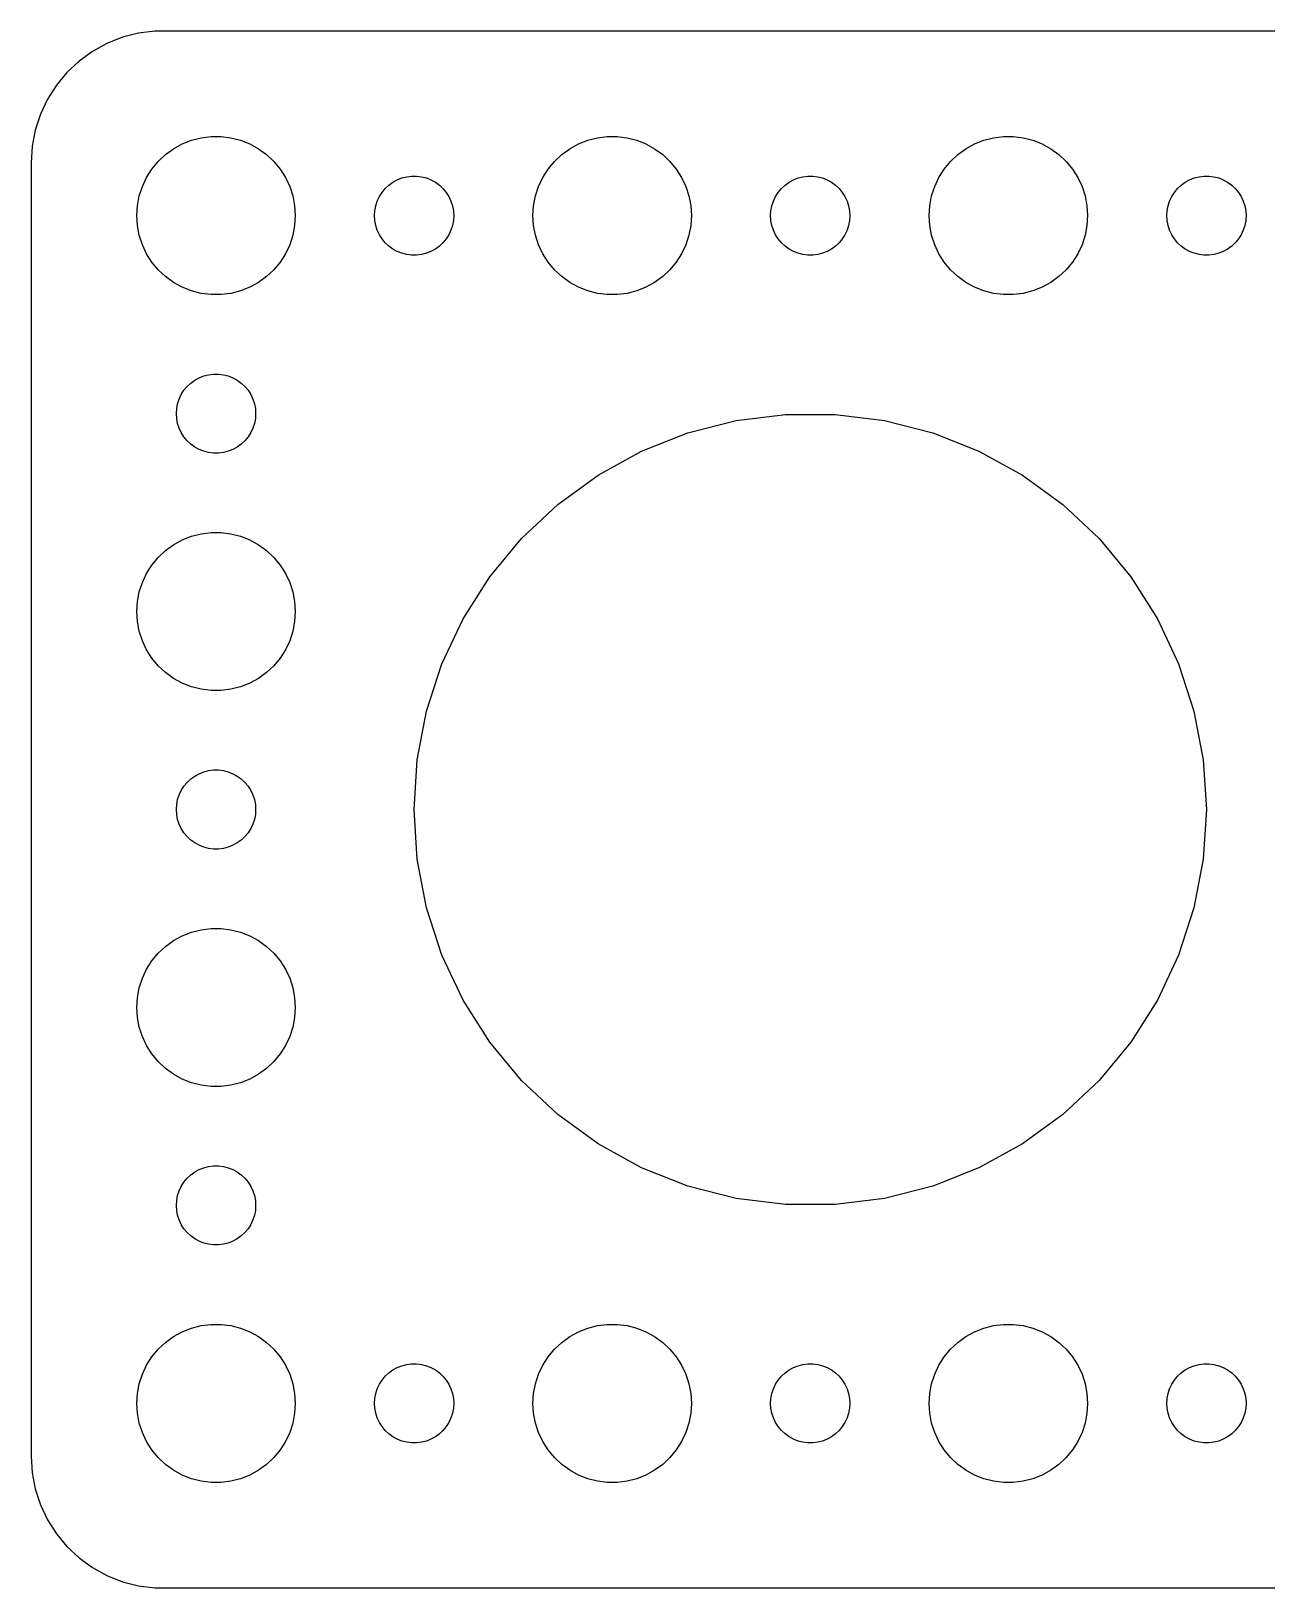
# Model space of a CAD drawing. Header units: metres. Extents: x -82 to 82, y -29 to 29.
# Drawn here: x -82 to -35.2, y -29.5 to 29.5 of the extents above; entities that cross this region are included whole.
import ezdxf

# ---------------------------------------------------------------- set-up
doc = ezdxf.new("R2010")
doc.units = ezdxf.units.M

msp = doc.modelspace()

# ---------------------------------------------------------------- linework, layer by layer
for p, q in [((-77.3139, 29.4901), (-77.9369, 29.4114)), ((77.3139, 29.4901), (-77.3139, 29.4901)), ((-79.1289, 29.0241), (-79.6791, 28.7216)), ((-78.5451, 29.2553), (-79.1289, 29.0241)), ((-77.9369, 29.4114), (-78.5451, 29.2553)), ((-80.1871, 28.3526), (-80.6448, 27.9227)), ((-79.6791, 28.7216), (-80.1871, 28.3526)), ((-80.6448, 27.9227), (-81.0451, 27.4389)), ((-81.0451, 27.4389), (-81.3815, 26.9088)), ((-81.3815, 26.9088), (-81.6489, 26.3406)), ((-81.6489, 26.3406), (-81.8429, 25.7434)), ((-81.8429, 25.7434), (-81.9606, 25.1267)), ((-75.927, 25.3532), (-75.5621, 25.4469)), ((-75.5621, 25.4469), (-75.1884, 25.4941)), ((-75.1884, 25.4941), (-74.8116, 25.4941)), ((-74.8116, 25.4941), (-74.4379, 25.4469)), ((-74.4379, 25.4469), (-74.073, 25.3532)), ((-60.927, 25.3532), (-60.5621, 25.4469)), ((-60.5621, 25.4469), (-60.1884, 25.4941)), ((-60.1884, 25.4941), (-59.8116, 25.4941)), ((-59.8116, 25.4941), (-59.4379, 25.4469)), ((-59.4379, 25.4469), (-59.0729, 25.3532)), ((-45.927, 25.3532), (-45.5621, 25.4469)), ((-45.5621, 25.4469), (-45.1884, 25.4941)), ((-45.1884, 25.4941), (-44.8116, 25.4941)), ((-44.8116, 25.4941), (-44.4379, 25.4469)), ((-44.4379, 25.4469), (-44.0729, 25.3532)), ((-81.9606, 25.1267), (-82, 24.5)), ((-77.1869, 24.5536), (-76.9123, 24.8115)), ((-76.9123, 24.8115), (-76.6075, 25.033)), ((-76.6075, 25.033), (-76.2773, 25.2145)), ((-76.2773, 25.2145), (-75.927, 25.3532)), ((-74.073, 25.3532), (-73.7227, 25.2145)), ((-73.7227, 25.2145), (-73.3925, 25.033)), ((-73.3925, 25.033), (-73.0877, 24.8115)), ((-73.0877, 24.8115), (-72.8131, 24.5536)), ((-62.1869, 24.5536), (-61.9123, 24.8115)), ((-61.9123, 24.8115), (-61.6075, 25.033)), ((-61.6075, 25.033), (-61.2773, 25.2145)), ((-61.2773, 25.2145), (-60.927, 25.3532)), ((-59.0729, 25.3532), (-58.7227, 25.2145)), ((-58.7227, 25.2145), (-58.3925, 25.033)), ((-58.3925, 25.033), (-58.0877, 24.8115)), ((-58.0877, 24.8115), (-57.8131, 24.5536)), ((-47.1869, 24.5536), (-46.9123, 24.8115)), ((-46.9123, 24.8115), (-46.6075, 25.033)), ((-46.6075, 25.033), (-46.2773, 25.2145)), ((-46.2773, 25.2145), (-45.927, 25.3532)), ((-44.0729, 25.3532), (-43.7227, 25.2145)), ((-43.7227, 25.2145), (-43.3925, 25.033)), ((-43.3925, 25.033), (-43.0877, 24.8115)), ((-43.0877, 24.8115), (-42.8131, 24.5536)), ((-82, 24.5), (-82, -24.5)), ((-77.6289, 23.9453), (-77.427, 24.2634)), ((-77.427, 24.2634), (-77.1869, 24.5536)), ((-72.8131, 24.5536), (-72.573, 24.2634)), ((-72.573, 24.2634), (-72.3711, 23.9453)), ((-62.6289, 23.9453), (-62.427, 24.2634)), ((-62.427, 24.2634), (-62.1869, 24.5536)), ((-57.8131, 24.5536), (-57.5729, 24.2634)), ((-57.5729, 24.2634), (-57.3711, 23.9453)), ((-47.6289, 23.9453), (-47.427, 24.2634)), ((-47.427, 24.2634), (-47.1869, 24.5536)), ((-42.8131, 24.5536), (-42.5729, 24.2634)), ((-42.5729, 24.2634), (-42.3711, 23.9453)), ((-77.9057, 23.2461), (-77.7893, 23.6044)), ((-77.7893, 23.6044), (-77.6289, 23.9453)), ((-72.3711, 23.9453), (-72.2107, 23.6044)), ((-72.2107, 23.6044), (-72.0943, 23.2461)), ((-68.5934, 23.5268), (-68.4561, 23.6558)), ((-68.4561, 23.6558), (-68.3037, 23.7665)), ((-68.3037, 23.7665), (-68.1387, 23.8572)), ((-68.1387, 23.8572), (-67.9635, 23.9266)), ((-67.9635, 23.9266), (-67.7811, 23.9734)), ((-67.7811, 23.9734), (-67.5942, 23.997)), ((-67.5942, 23.997), (-67.4058, 23.997)), ((-67.4058, 23.997), (-67.2189, 23.9734)), ((-67.2189, 23.9734), (-67.0365, 23.9266)), ((-67.0365, 23.9266), (-66.8613, 23.8572)), ((-66.8613, 23.8572), (-66.6963, 23.7665)), ((-66.6963, 23.7665), (-66.5439, 23.6558)), ((-66.5439, 23.6558), (-66.4065, 23.5268)), ((-62.9057, 23.2461), (-62.7893, 23.6044)), ((-62.7893, 23.6044), (-62.6289, 23.9453)), ((-57.3711, 23.9453), (-57.2107, 23.6044)), ((-57.2107, 23.6044), (-57.0942, 23.2461)), ((-53.5934, 23.5268), (-53.4561, 23.6558)), ((-53.4561, 23.6558), (-53.3037, 23.7665)), ((-53.3037, 23.7665), (-53.1387, 23.8572)), ((-53.1387, 23.8572), (-52.9635, 23.9266)), ((-52.9635, 23.9266), (-52.7811, 23.9734)), ((-52.7811, 23.9734), (-52.5942, 23.997)), ((-52.5942, 23.997), (-52.4058, 23.997)), ((-52.4058, 23.997), (-52.2189, 23.9734)), ((-52.2189, 23.9734), (-52.0365, 23.9266)), ((-52.0365, 23.9266), (-51.8613, 23.8572)), ((-51.8613, 23.8572), (-51.6963, 23.7665)), ((-51.6963, 23.7665), (-51.5439, 23.6558)), ((-51.5439, 23.6558), (-51.4065, 23.5268)), ((-47.9057, 23.2461), (-47.7893, 23.6044)), ((-47.7893, 23.6044), (-47.6289, 23.9453)), ((-42.3711, 23.9453), (-42.2107, 23.6044)), ((-42.2107, 23.6044), (-42.0942, 23.2461)), ((-38.5934, 23.5268), (-38.4561, 23.6558)), ((-38.4561, 23.6558), (-38.3037, 23.7665)), ((-38.3037, 23.7665), (-38.1387, 23.8572)), ((-38.1387, 23.8572), (-37.9635, 23.9266)), ((-37.9635, 23.9266), (-37.7811, 23.9734)), ((-37.7811, 23.9734), (-37.5942, 23.997)), ((-37.5942, 23.997), (-37.4058, 23.997)), ((-37.4058, 23.997), (-37.2189, 23.9734)), ((-37.2189, 23.9734), (-37.0365, 23.9266)), ((-37.0365, 23.9266), (-36.8613, 23.8572)), ((-36.8613, 23.8572), (-36.6963, 23.7665)), ((-36.6963, 23.7665), (-36.5439, 23.6558)), ((-36.5439, 23.6558), (-36.4065, 23.5268)), ((-77.9763, 22.876), (-77.9057, 23.2461)), ((-72.0943, 23.2461), (-72.0237, 22.876)), ((-68.9529, 22.873), (-68.8947, 23.0522)), ((-68.8947, 23.0522), (-68.8145, 23.2226)), ((-68.8145, 23.2226), (-68.7135, 23.3817)), ((-68.7135, 23.3817), (-68.5934, 23.5268)), ((-66.4065, 23.5268), (-66.2865, 23.3817)), ((-66.2865, 23.3817), (-66.1855, 23.2226)), ((-66.1855, 23.2226), (-66.1053, 23.0522)), ((-66.1053, 23.0522), (-66.0471, 22.873)), ((-62.9763, 22.876), (-62.9057, 23.2461)), ((-57.0942, 23.2461), (-57.0237, 22.876)), ((-53.9529, 22.873), (-53.8947, 23.0522)), ((-53.8947, 23.0522), (-53.8145, 23.2226)), ((-53.8145, 23.2226), (-53.7135, 23.3817)), ((-53.7135, 23.3817), (-53.5934, 23.5268)), ((-51.4065, 23.5268), (-51.2865, 23.3817)), ((-51.2865, 23.3817), (-51.1855, 23.2226)), ((-51.1855, 23.2226), (-51.1053, 23.0522)), ((-51.1053, 23.0522), (-51.0471, 22.873)), ((-47.9763, 22.876), (-47.9057, 23.2461)), ((-42.0942, 23.2461), (-42.0237, 22.876)), ((-38.9529, 22.873), (-38.8947, 23.0522)), ((-38.8947, 23.0522), (-38.8145, 23.2226)), ((-38.8145, 23.2226), (-38.7135, 23.3817)), ((-38.7135, 23.3817), (-38.5934, 23.5268)), ((-36.4065, 23.5268), (-36.2865, 23.3817)), ((-36.2865, 23.3817), (-36.1855, 23.2226)), ((-36.1855, 23.2226), (-36.1053, 23.0522)), ((-36.1053, 23.0522), (-36.0471, 22.873)), ((-78, 22.5), (-77.9763, 22.876)), ((-77.9763, 22.124), (-78, 22.5)), ((-72.0237, 22.876), (-72, 22.5)), ((-72, 22.5), (-72.0237, 22.124)), ((-69, 22.5), (-68.9882, 22.688)), ((-68.9882, 22.312), (-69, 22.5)), ((-68.9882, 22.688), (-68.9529, 22.873)), ((-66.0471, 22.873), (-66.0118, 22.688)), ((-66.0118, 22.688), (-66, 22.5)), ((-66, 22.5), (-66.0118, 22.312)), ((-63, 22.5), (-62.9763, 22.876)), ((-62.9763, 22.124), (-63, 22.5)), ((-57.0237, 22.876), (-57, 22.5)), ((-57, 22.5), (-57.0237, 22.124)), ((-54, 22.5), (-53.9882, 22.688)), ((-53.9882, 22.312), (-54, 22.5)), ((-53.9882, 22.688), (-53.9529, 22.873)), ((-51.0471, 22.873), (-51.0118, 22.688)), ((-51.0118, 22.688), (-51, 22.5)), ((-51, 22.5), (-51.0118, 22.312)), ((-48, 22.5), (-47.9763, 22.876)), ((-47.9763, 22.124), (-48, 22.5)), ((-42.0237, 22.876), (-42, 22.5)), ((-42, 22.5), (-42.0237, 22.124)), ((-39, 22.5), (-38.9882, 22.688)), ((-38.9882, 22.312), (-39, 22.5)), ((-38.9882, 22.688), (-38.9529, 22.873)), ((-36.0471, 22.873), (-36.0118, 22.688)), ((-36.0118, 22.688), (-36, 22.5)), ((-36, 22.5), (-36.0118, 22.312)), ((-77.9057, 21.7539), (-77.9763, 22.124)), ((-72.0237, 22.124), (-72.0943, 21.7539)), ((-68.9529, 22.127), (-68.9882, 22.312)), ((-68.8947, 21.9478), (-68.9529, 22.127)), ((-68.8145, 21.7774), (-68.8947, 21.9478)), ((-66.1053, 21.9478), (-66.1855, 21.7774)), ((-66.0471, 22.127), (-66.1053, 21.9478)), ((-66.0118, 22.312), (-66.0471, 22.127)), ((-62.9057, 21.7539), (-62.9763, 22.124)), ((-57.0237, 22.124), (-57.0942, 21.7539)), ((-53.9529, 22.127), (-53.9882, 22.312)), ((-53.8947, 21.9478), (-53.9529, 22.127)), ((-53.8145, 21.7774), (-53.8947, 21.9478)), ((-51.1053, 21.9478), (-51.1855, 21.7774)), ((-51.0471, 22.127), (-51.1053, 21.9478)), ((-51.0118, 22.312), (-51.0471, 22.127)), ((-47.9057, 21.7539), (-47.9763, 22.124)), ((-42.0237, 22.124), (-42.0942, 21.7539)), ((-38.9529, 22.127), (-38.9882, 22.312)), ((-38.8947, 21.9478), (-38.9529, 22.127)), ((-38.8145, 21.7774), (-38.8947, 21.9478)), ((-36.1053, 21.9478), (-36.1855, 21.7774)), ((-36.0471, 22.127), (-36.1053, 21.9478)), ((-36.0118, 22.312), (-36.0471, 22.127)), ((-77.7893, 21.3956), (-77.9057, 21.7539)), ((-77.6289, 21.0547), (-77.7893, 21.3956)), ((-72.2107, 21.3956), (-72.3711, 21.0547)), ((-72.0943, 21.7539), (-72.2107, 21.3956)), ((-68.7135, 21.6183), (-68.8145, 21.7774)), ((-68.5934, 21.4732), (-68.7135, 21.6183)), ((-68.4561, 21.3442), (-68.5934, 21.4732)), ((-68.3037, 21.2335), (-68.4561, 21.3442)), ((-68.1387, 21.1427), (-68.3037, 21.2335)), ((-66.6963, 21.2335), (-66.8613, 21.1427)), ((-66.5439, 21.3442), (-66.6963, 21.2335)), ((-66.4065, 21.4732), (-66.5439, 21.3442)), ((-66.2865, 21.6183), (-66.4065, 21.4732)), ((-66.1855, 21.7774), (-66.2865, 21.6183)), ((-62.7893, 21.3956), (-62.9057, 21.7539)), ((-62.6289, 21.0547), (-62.7893, 21.3956)), ((-57.2107, 21.3956), (-57.3711, 21.0547)), ((-57.0942, 21.7539), (-57.2107, 21.3956)), ((-53.7135, 21.6183), (-53.8145, 21.7774)), ((-53.5934, 21.4732), (-53.7135, 21.6183)), ((-53.4561, 21.3442), (-53.5934, 21.4732)), ((-53.3037, 21.2335), (-53.4561, 21.3442)), ((-53.1387, 21.1427), (-53.3037, 21.2335)), ((-51.6963, 21.2335), (-51.8613, 21.1427)), ((-51.5439, 21.3442), (-51.6963, 21.2335)), ((-51.4065, 21.4732), (-51.5439, 21.3442)), ((-51.2865, 21.6183), (-51.4065, 21.4732)), ((-51.1855, 21.7774), (-51.2865, 21.6183)), ((-47.7893, 21.3956), (-47.9057, 21.7539)), ((-47.6289, 21.0547), (-47.7893, 21.3956)), ((-42.2107, 21.3956), (-42.3711, 21.0547)), ((-42.0942, 21.7539), (-42.2107, 21.3956)), ((-38.7135, 21.6183), (-38.8145, 21.7774)), ((-38.5934, 21.4732), (-38.7135, 21.6183)), ((-38.4561, 21.3442), (-38.5934, 21.4732)), ((-38.3037, 21.2335), (-38.4561, 21.3442)), ((-38.1387, 21.1427), (-38.3037, 21.2335)), ((-36.6963, 21.2335), (-36.8613, 21.1427)), ((-36.5439, 21.3442), (-36.6963, 21.2335)), ((-36.4065, 21.4732), (-36.5439, 21.3442)), ((-36.2865, 21.6183), (-36.4065, 21.4732)), ((-36.1855, 21.7774), (-36.2865, 21.6183)), ((-77.427, 20.7366), (-77.6289, 21.0547)), ((-77.1869, 20.4464), (-77.427, 20.7366)), ((-72.573, 20.7366), (-72.8131, 20.4464)), ((-72.3711, 21.0547), (-72.573, 20.7366)), ((-67.9635, 21.0734), (-68.1387, 21.1427)), ((-67.7811, 21.0266), (-67.9635, 21.0734)), ((-67.5942, 21.003), (-67.7811, 21.0266)), ((-67.4058, 21.003), (-67.5942, 21.003)), ((-67.2189, 21.0266), (-67.4058, 21.003)), ((-67.0365, 21.0734), (-67.2189, 21.0266)), ((-66.8613, 21.1427), (-67.0365, 21.0734)), ((-62.427, 20.7366), (-62.6289, 21.0547)), ((-62.1869, 20.4464), (-62.427, 20.7366)), ((-57.5729, 20.7366), (-57.8131, 20.4464)), ((-57.3711, 21.0547), (-57.5729, 20.7366)), ((-52.9635, 21.0734), (-53.1387, 21.1427)), ((-52.7811, 21.0266), (-52.9635, 21.0734)), ((-52.5942, 21.003), (-52.7811, 21.0266)), ((-52.4058, 21.003), (-52.5942, 21.003)), ((-52.2189, 21.0266), (-52.4058, 21.003)), ((-52.0365, 21.0734), (-52.2189, 21.0266)), ((-51.8613, 21.1427), (-52.0365, 21.0734)), ((-47.427, 20.7366), (-47.6289, 21.0547)), ((-47.1869, 20.4464), (-47.427, 20.7366)), ((-42.5729, 20.7366), (-42.8131, 20.4464)), ((-42.3711, 21.0547), (-42.5729, 20.7366)), ((-37.9635, 21.0734), (-38.1387, 21.1427)), ((-37.7811, 21.0266), (-37.9635, 21.0734)), ((-37.5942, 21.003), (-37.7811, 21.0266)), ((-37.4058, 21.003), (-37.5942, 21.003)), ((-37.2189, 21.0266), (-37.4058, 21.003)), ((-37.0365, 21.0734), (-37.2189, 21.0266)), ((-36.8613, 21.1427), (-37.0365, 21.0734)), ((-76.9123, 20.1884), (-77.1869, 20.4464)), ((-76.6075, 19.967), (-76.9123, 20.1884)), ((-73.0877, 20.1884), (-73.3925, 19.967)), ((-72.8131, 20.4464), (-73.0877, 20.1884)), ((-61.9123, 20.1884), (-62.1869, 20.4464)), ((-61.6075, 19.967), (-61.9123, 20.1884)), ((-58.0877, 20.1884), (-58.3925, 19.967)), ((-57.8131, 20.4464), (-58.0877, 20.1884)), ((-46.9123, 20.1884), (-47.1869, 20.4464)), ((-46.6075, 19.967), (-46.9123, 20.1884)), ((-43.0877, 20.1884), (-43.3925, 19.967)), ((-42.8131, 20.4464), (-43.0877, 20.1884)), ((-76.2773, 19.7855), (-76.6075, 19.967)), ((-75.927, 19.6468), (-76.2773, 19.7855)), ((-75.5621, 19.5531), (-75.927, 19.6468)), ((-75.1884, 19.5059), (-75.5621, 19.5531)), ((-74.8116, 19.5059), (-75.1884, 19.5059)), ((-74.4379, 19.5531), (-74.8116, 19.5059)), ((-74.073, 19.6468), (-74.4379, 19.5531)), ((-73.7227, 19.7855), (-74.073, 19.6468)), ((-73.3925, 19.967), (-73.7227, 19.7855)), ((-61.2773, 19.7855), (-61.6075, 19.967)), ((-60.927, 19.6468), (-61.2773, 19.7855)), ((-60.5621, 19.5531), (-60.927, 19.6468)), ((-60.1884, 19.5059), (-60.5621, 19.5531)), ((-59.8116, 19.5059), (-60.1884, 19.5059)), ((-59.4379, 19.5531), (-59.8116, 19.5059)), ((-59.0729, 19.6468), (-59.4379, 19.5531)), ((-58.7227, 19.7855), (-59.0729, 19.6468)), ((-58.3925, 19.967), (-58.7227, 19.7855)), ((-46.2773, 19.7855), (-46.6075, 19.967)), ((-45.927, 19.6468), (-46.2773, 19.7855)), ((-45.5621, 19.5531), (-45.927, 19.6468)), ((-45.1884, 19.5059), (-45.5621, 19.5531)), ((-44.8116, 19.5059), (-45.1884, 19.5059)), ((-44.4379, 19.5531), (-44.8116, 19.5059)), ((-44.0729, 19.6468), (-44.4379, 19.5531)), ((-43.7227, 19.7855), (-44.0729, 19.6468)), ((-43.3925, 19.967), (-43.7227, 19.7855)), ((-76.2135, 15.8817), (-76.0934, 16.0268)), ((-76.0934, 16.0268), (-75.9561, 16.1558)), ((-75.9561, 16.1558), (-75.8037, 16.2665)), ((-75.8037, 16.2665), (-75.6387, 16.3572)), ((-75.6387, 16.3572), (-75.4635, 16.4266)), ((-75.4635, 16.4266), (-75.2811, 16.4734)), ((-75.2811, 16.4734), (-75.0942, 16.497)), ((-75.0942, 16.497), (-74.9058, 16.497)), ((-74.9058, 16.497), (-74.7189, 16.4734)), ((-74.7189, 16.4734), (-74.5365, 16.4266)), ((-74.5365, 16.4266), (-74.3613, 16.3572)), ((-74.3613, 16.3572), (-74.1963, 16.2665)), ((-74.1963, 16.2665), (-74.0439, 16.1558)), ((-74.0439, 16.1558), (-73.9065, 16.0268)), ((-73.9065, 16.0268), (-73.7865, 15.8817)), ((-76.4882, 15.188), (-76.4529, 15.373)), ((-76.4529, 15.373), (-76.3947, 15.5522)), ((-76.3947, 15.5522), (-76.3145, 15.7226)), ((-76.3145, 15.7226), (-76.2135, 15.8817)), ((-73.7865, 15.8817), (-73.6855, 15.7226)), ((-73.6855, 15.7226), (-73.6053, 15.5522)), ((-73.6053, 15.5522), (-73.5471, 15.373)), ((-73.5471, 15.373), (-73.5118, 15.188)), ((-76.5, 15), (-76.4882, 15.188)), ((-76.4882, 14.812), (-76.5, 15)), ((-76.4529, 14.627), (-76.4882, 14.812)), ((-73.5118, 14.812), (-73.5471, 14.627)), ((-73.5118, 15.188), (-73.5, 15)), ((-73.5, 15), (-73.5118, 14.812)), ((-55.3107, 14.7343), (-53.4418, 14.9704)), ((-53.4418, 14.9704), (-51.5581, 14.9704)), ((-51.5581, 14.9704), (-49.6893, 14.7343)), ((-76.3947, 14.4478), (-76.4529, 14.627)), ((-76.3145, 14.2774), (-76.3947, 14.4478)), ((-76.2135, 14.1183), (-76.3145, 14.2774)), ((-73.6855, 14.2774), (-73.7865, 14.1183)), ((-73.6053, 14.4478), (-73.6855, 14.2774)), ((-73.5471, 14.627), (-73.6053, 14.4478)), ((-58.8867, 13.5724), (-57.1353, 14.2658)), ((-57.1353, 14.2658), (-55.3107, 14.7343)), ((-49.6893, 14.7343), (-47.8647, 14.2658)), ((-47.8647, 14.2658), (-46.1133, 13.5724)), ((-76.0934, 13.9732), (-76.2135, 14.1183)), ((-75.9561, 13.8442), (-76.0934, 13.9732)), ((-75.8037, 13.7335), (-75.9561, 13.8442)), ((-75.6387, 13.6427), (-75.8037, 13.7335)), ((-75.4635, 13.5734), (-75.6387, 13.6427)), ((-75.2811, 13.5266), (-75.4635, 13.5734)), ((-74.5365, 13.5734), (-74.7189, 13.5266)), ((-74.3613, 13.6427), (-74.5365, 13.5734)), ((-74.1963, 13.7335), (-74.3613, 13.6427)), ((-74.0439, 13.8442), (-74.1963, 13.7335)), ((-73.9065, 13.9732), (-74.0439, 13.8442)), ((-73.7865, 14.1183), (-73.9065, 13.9732)), ((-60.5374, 12.6649), (-58.8867, 13.5724)), ((-46.1133, 13.5724), (-44.4626, 12.6649)), ((-75.0942, 13.5029), (-75.2811, 13.5266)), ((-74.9058, 13.5029), (-75.0942, 13.5029)), ((-74.7189, 13.5266), (-74.9058, 13.5029)), ((-62.0614, 11.5577), (-60.5374, 12.6649)), ((-44.4626, 12.6649), (-42.9386, 11.5577)), ((-63.4345, 10.2682), (-62.0614, 11.5577)), ((-42.9386, 11.5577), (-41.5655, 10.2682)), ((-76.9123, 9.81154), (-76.6075, 10.033)), ((-76.6075, 10.033), (-76.2773, 10.2145)), ((-76.2773, 10.2145), (-75.927, 10.3532)), ((-75.927, 10.3532), (-75.5621, 10.4469)), ((-75.5621, 10.4469), (-75.1884, 10.4941)), ((-75.1884, 10.4941), (-74.8116, 10.4941)), ((-74.8116, 10.4941), (-74.4379, 10.4469)), ((-74.4379, 10.4469), (-74.073, 10.3532)), ((-74.073, 10.3532), (-73.7227, 10.2145)), ((-73.7227, 10.2145), (-73.3925, 10.033)), ((-73.3925, 10.033), (-73.0877, 9.81154)), ((-64.6353, 8.81677), (-63.4345, 10.2682)), ((-41.5655, 10.2682), (-40.3647, 8.81677)), ((-77.427, 9.26335), (-77.1869, 9.55363)), ((-77.1869, 9.55363), (-76.9123, 9.81154)), ((-73.0877, 9.81154), (-72.8131, 9.55363)), ((-72.8131, 9.55363), (-72.573, 9.26335)), ((-77.7893, 8.60437), (-77.6289, 8.94525)), ((-77.6289, 8.94525), (-77.427, 9.26335)), ((-72.573, 9.26335), (-72.3711, 8.94525)), ((-72.3711, 8.94525), (-72.2107, 8.60437)), ((-77.9057, 8.24606), (-77.7893, 8.60437)), ((-72.2107, 8.60437), (-72.0943, 8.24606)), ((-65.6446, 7.2263), (-64.6353, 8.81677)), ((-40.3647, 8.81677), (-39.3554, 7.2263)), ((-78, 7.5), (-77.9763, 7.87599)), ((-77.9763, 7.87599), (-77.9057, 8.24606)), ((-72.0943, 8.24606), (-72.0237, 7.87599)), ((-72.0237, 7.87599), (-72, 7.5)), ((-77.9763, 7.12399), (-78, 7.5)), ((-77.9057, 6.75392), (-77.9763, 7.12399)), ((-72.0237, 7.12399), (-72.0943, 6.75392)), ((-72, 7.5), (-72.0237, 7.12399)), ((-66.4466, 5.52187), (-65.6446, 7.2263)), ((-39.3554, 7.2263), (-38.5533, 5.52187)), ((-77.7893, 6.39561), (-77.9057, 6.75392)), ((-72.0943, 6.75392), (-72.2107, 6.39561)), ((-77.6289, 6.05473), (-77.7893, 6.39561)), ((-77.427, 5.73663), (-77.6289, 6.05473)), ((-72.3711, 6.05473), (-72.573, 5.73663)), ((-72.2107, 6.39561), (-72.3711, 6.05473)), ((-77.1869, 5.44635), (-77.427, 5.73663)), ((-76.9123, 5.18845), (-77.1869, 5.44635)), ((-72.8131, 5.44635), (-73.0877, 5.18845)), ((-72.573, 5.73663), (-72.8131, 5.44635)), ((-67.0287, 3.73035), (-66.4466, 5.52187)), ((-38.5533, 5.52187), (-37.9713, 3.73035)), ((-76.6075, 4.96701), (-76.9123, 5.18845)), ((-76.2773, 4.78551), (-76.6075, 4.96701)), ((-75.927, 4.64682), (-76.2773, 4.78551)), ((-73.7227, 4.78551), (-74.073, 4.64682)), ((-73.3925, 4.96701), (-73.7227, 4.78551)), ((-73.0877, 5.18845), (-73.3925, 4.96701)), ((-75.5621, 4.55313), (-75.927, 4.64682)), ((-75.1884, 4.50591), (-75.5621, 4.55313)), ((-74.8116, 4.50591), (-75.1884, 4.50591)), ((-74.4379, 4.55313), (-74.8116, 4.50591)), ((-74.073, 4.64682), (-74.4379, 4.55313)), ((-67.3817, 1.87999), (-67.0287, 3.73035)), ((-37.9713, 3.73035), (-37.6183, 1.87999)), ((-67.5, 0), (-67.3817, 1.87999)), ((-37.6183, 1.87999), (-37.5, 0)), ((-75.9561, 1.15576), (-75.8037, 1.26648)), ((-75.8037, 1.26648), (-75.6387, 1.35724)), ((-75.6387, 1.35724), (-75.4635, 1.42657)), ((-75.4635, 1.42657), (-75.2811, 1.47342)), ((-75.2811, 1.47342), (-75.0942, 1.49704)), ((-75.0942, 1.49704), (-74.9058, 1.49704)), ((-74.9058, 1.49704), (-74.7189, 1.47342)), ((-74.7189, 1.47342), (-74.5365, 1.42657)), ((-74.5365, 1.42657), (-74.3613, 1.35724)), ((-74.3613, 1.35724), (-74.1963, 1.26648)), ((-74.1963, 1.26648), (-74.0439, 1.15576)), ((-76.3947, 0.55219), (-76.3145, 0.72263)), ((-76.3145, 0.72263), (-76.2135, 0.88167)), ((-76.2135, 0.88167), (-76.0934, 1.02681)), ((-76.0934, 1.02681), (-75.9561, 1.15576)), ((-74.0439, 1.15576), (-73.9065, 1.02681)), ((-73.9065, 1.02681), (-73.7865, 0.88167)), ((-73.7865, 0.88167), (-73.6855, 0.72263)), ((-73.6855, 0.72263), (-73.6053, 0.55219)), ((-76.5, 0), (-76.4882, 0.18799)), ((-76.4882, -0.18799), (-76.5, 0)), ((-76.4882, 0.18799), (-76.4529, 0.37303)), ((-76.4529, 0.37303), (-76.3947, 0.55219)), ((-73.6053, 0.55219), (-73.5471, 0.37303)), ((-73.5471, 0.37303), (-73.5118, 0.18799)), ((-73.5118, 0.18799), (-73.5, 0)), ((-73.5, 0), (-73.5118, -0.18799)), ((-67.3817, -1.87999), (-67.5, 0)), ((-37.5, 0), (-37.6183, -1.87999)), ((-76.4529, -0.37303), (-76.4882, -0.18799)), ((-76.3947, -0.55219), (-76.4529, -0.37303)), ((-76.3145, -0.72263), (-76.3947, -0.55219)), ((-73.6053, -0.55219), (-73.6855, -0.72263)), ((-73.5471, -0.37303), (-73.6053, -0.55219)), ((-73.5118, -0.18799), (-73.5471, -0.37303)), ((-76.2135, -0.88167), (-76.3145, -0.72263)), ((-76.0934, -1.02681), (-76.2135, -0.88167)), ((-75.9561, -1.15576), (-76.0934, -1.02681)), ((-75.8037, -1.26648), (-75.9561, -1.15576)), ((-74.0439, -1.15576), (-74.1963, -1.26648)), ((-73.9065, -1.02681), (-74.0439, -1.15576)), ((-73.7865, -0.88167), (-73.9065, -1.02681)), ((-73.6855, -0.72263), (-73.7865, -0.88167)), ((-75.6387, -1.35724), (-75.8037, -1.26648)), ((-75.4635, -1.42657), (-75.6387, -1.35724)), ((-75.2811, -1.47342), (-75.4635, -1.42657)), ((-75.0942, -1.49704), (-75.2811, -1.47342)), ((-74.9058, -1.49704), (-75.0942, -1.49704)), ((-74.7189, -1.47342), (-74.9058, -1.49704)), ((-74.5365, -1.42657), (-74.7189, -1.47342)), ((-74.3613, -1.35724), (-74.5365, -1.42657)), ((-74.1963, -1.26648), (-74.3613, -1.35724)), ((-67.0287, -3.73035), (-67.3817, -1.87999)), ((-37.6183, -1.87999), (-37.9713, -3.73035)), ((-66.4466, -5.52187), (-67.0287, -3.73035)), ((-37.9713, -3.73035), (-38.5533, -5.52187)), ((-76.2773, -4.78551), (-75.927, -4.64682)), ((-75.927, -4.64682), (-75.5621, -4.55313)), ((-75.5621, -4.55313), (-75.1884, -4.50591)), ((-75.1884, -4.50591), (-74.8116, -4.50591)), ((-74.8116, -4.50591), (-74.4379, -4.55313)), ((-74.4379, -4.55313), (-74.073, -4.64682)), ((-74.073, -4.64682), (-73.7227, -4.78551)), ((-77.1869, -5.44635), (-76.9123, -5.18845)), ((-76.9123, -5.18845), (-76.6075, -4.96701)), ((-76.6075, -4.96701), (-76.2773, -4.78551)), ((-73.7227, -4.78551), (-73.3925, -4.96701)), ((-73.3925, -4.96701), (-73.0877, -5.18845)), ((-73.0877, -5.18845), (-72.8131, -5.44635)), ((-77.6289, -6.05473), (-77.427, -5.73663)), ((-77.427, -5.73663), (-77.1869, -5.44635)), ((-72.8131, -5.44635), (-72.573, -5.73663)), ((-72.573, -5.73663), (-72.3711, -6.05473)), ((-65.6446, -7.2263), (-66.4466, -5.52187)), ((-38.5533, -5.52187), (-39.3554, -7.2263)), ((-77.9057, -6.75392), (-77.7893, -6.39561)), ((-77.7893, -6.39561), (-77.6289, -6.05473)), ((-72.3711, -6.05473), (-72.2107, -6.39561)), ((-72.2107, -6.39561), (-72.0943, -6.75392)), ((-77.9763, -7.12399), (-77.9057, -6.75392)), ((-72.0943, -6.75392), (-72.0237, -7.12399)), ((-78, -7.5), (-77.9763, -7.12399)), ((-77.9763, -7.87599), (-78, -7.5)), ((-72.0237, -7.12399), (-72, -7.5)), ((-72, -7.5), (-72.0237, -7.87599)), ((-64.6353, -8.81677), (-65.6446, -7.2263)), ((-39.3554, -7.2263), (-40.3647, -8.81677)), ((-77.9057, -8.24606), (-77.9763, -7.87599)), ((-77.7893, -8.60437), (-77.9057, -8.24606)), ((-72.0943, -8.24606), (-72.2107, -8.60437)), ((-72.0237, -7.87599), (-72.0943, -8.24606)), ((-77.6289, -8.94525), (-77.7893, -8.60437)), ((-72.2107, -8.60437), (-72.3711, -8.94525)), ((-63.4345, -10.2682), (-64.6353, -8.81677)), ((-40.3647, -8.81677), (-41.5655, -10.2682)), ((-77.427, -9.26335), (-77.6289, -8.94525)), ((-77.1869, -9.55363), (-77.427, -9.26335)), ((-72.573, -9.26335), (-72.8131, -9.55363)), ((-72.3711, -8.94525), (-72.573, -9.26335)), ((-76.9123, -9.81154), (-77.1869, -9.55363)), ((-76.6075, -10.033), (-76.9123, -9.81154)), ((-73.0877, -9.81154), (-73.3925, -10.033)), ((-72.8131, -9.55363), (-73.0877, -9.81154)), ((-76.2773, -10.2145), (-76.6075, -10.033)), ((-75.927, -10.3532), (-76.2773, -10.2145)), ((-75.5621, -10.4469), (-75.927, -10.3532)), ((-75.1884, -10.4941), (-75.5621, -10.4469)), ((-74.8116, -10.4941), (-75.1884, -10.4941)), ((-74.4379, -10.4469), (-74.8116, -10.4941)), ((-74.073, -10.3532), (-74.4379, -10.4469)), ((-73.7227, -10.2145), (-74.073, -10.3532)), ((-73.3925, -10.033), (-73.7227, -10.2145)), ((-62.0614, -11.5577), (-63.4345, -10.2682)), ((-41.5655, -10.2682), (-42.9386, -11.5577)), ((-60.5374, -12.6649), (-62.0614, -11.5577)), ((-42.9386, -11.5577), (-44.4626, -12.6649)), ((-58.8867, -13.5724), (-60.5374, -12.6649)), ((-44.4626, -12.6649), (-46.1133, -13.5724)), ((-75.4635, -13.5734), (-75.2811, -13.5266)), ((-75.2811, -13.5266), (-75.0942, -13.5029)), ((-75.0942, -13.5029), (-74.9058, -13.5029)), ((-74.9058, -13.5029), (-74.7189, -13.5266)), ((-74.7189, -13.5266), (-74.5365, -13.5734)), ((-76.3145, -14.2774), (-76.2135, -14.1183)), ((-76.2135, -14.1183), (-76.0934, -13.9732)), ((-76.0934, -13.9732), (-75.9561, -13.8442)), ((-75.9561, -13.8442), (-75.8037, -13.7335)), ((-75.8037, -13.7335), (-75.6387, -13.6427)), ((-75.6387, -13.6427), (-75.4635, -13.5734)), ((-74.5365, -13.5734), (-74.3613, -13.6427)), ((-74.3613, -13.6427), (-74.1963, -13.7335)), ((-74.1963, -13.7335), (-74.0439, -13.8442)), ((-74.0439, -13.8442), (-73.9065, -13.9732)), ((-73.9065, -13.9732), (-73.7865, -14.1183)), ((-73.7865, -14.1183), (-73.6855, -14.2774)), ((-57.1353, -14.2658), (-58.8867, -13.5724)), ((-46.1133, -13.5724), (-47.8647, -14.2658)), ((-76.4882, -14.812), (-76.4529, -14.627)), ((-76.4529, -14.627), (-76.3947, -14.4478)), ((-76.3947, -14.4478), (-76.3145, -14.2774)), ((-73.6855, -14.2774), (-73.6053, -14.4478)), ((-73.6053, -14.4478), (-73.5471, -14.627)), ((-73.5471, -14.627), (-73.5118, -14.812)), ((-55.3107, -14.7343), (-57.1353, -14.2658)), ((-53.4418, -14.9704), (-55.3107, -14.7343)), ((-49.6893, -14.7343), (-51.5581, -14.9704)), ((-47.8647, -14.2658), (-49.6893, -14.7343)), ((-76.5, -15), (-76.4882, -14.812)), ((-76.4882, -15.188), (-76.5, -15)), ((-76.4529, -15.373), (-76.4882, -15.188)), ((-73.5118, -15.188), (-73.5471, -15.373)), ((-73.5118, -14.812), (-73.5, -15)), ((-73.5, -15), (-73.5118, -15.188)), ((-51.5581, -14.9704), (-53.4418, -14.9704)), ((-76.3947, -15.5522), (-76.4529, -15.373)), ((-76.3145, -15.7226), (-76.3947, -15.5522)), ((-76.2135, -15.8817), (-76.3145, -15.7226)), ((-76.0934, -16.0268), (-76.2135, -15.8817)), ((-73.7865, -15.8817), (-73.9065, -16.0268)), ((-73.6855, -15.7226), (-73.7865, -15.8817)), ((-73.6053, -15.5522), (-73.6855, -15.7226)), ((-73.5471, -15.373), (-73.6053, -15.5522)), ((-75.9561, -16.1558), (-76.0934, -16.0268)), ((-75.8037, -16.2665), (-75.9561, -16.1558)), ((-75.6387, -16.3572), (-75.8037, -16.2665)), ((-75.4635, -16.4266), (-75.6387, -16.3572)), ((-75.2811, -16.4734), (-75.4635, -16.4266)), ((-75.0942, -16.497), (-75.2811, -16.4734)), ((-74.9058, -16.497), (-75.0942, -16.497)), ((-74.7189, -16.4734), (-74.9058, -16.497)), ((-74.5365, -16.4266), (-74.7189, -16.4734)), ((-74.3613, -16.3572), (-74.5365, -16.4266)), ((-74.1963, -16.2665), (-74.3613, -16.3572)), ((-74.0439, -16.1558), (-74.1963, -16.2665)), ((-73.9065, -16.0268), (-74.0439, -16.1558)), ((-76.9123, -20.1884), (-76.6075, -19.967)), ((-76.6075, -19.967), (-76.2773, -19.7855)), ((-76.2773, -19.7855), (-75.927, -19.6468)), ((-75.927, -19.6468), (-75.5621, -19.5531)), ((-75.5621, -19.5531), (-75.1884, -19.5059)), ((-75.1884, -19.5059), (-74.8116, -19.5059)), ((-74.8116, -19.5059), (-74.4379, -19.5531)), ((-74.4379, -19.5531), (-74.073, -19.6468)), ((-74.073, -19.6468), (-73.7227, -19.7855)), ((-73.7227, -19.7855), (-73.3925, -19.967)), ((-73.3925, -19.967), (-73.0877, -20.1884)), ((-61.9123, -20.1884), (-61.6075, -19.967)), ((-61.6075, -19.967), (-61.2773, -19.7855)), ((-61.2773, -19.7855), (-60.927, -19.6468)), ((-60.927, -19.6468), (-60.5621, -19.5531)), ((-60.5621, -19.5531), (-60.1884, -19.5059)), ((-60.1884, -19.5059), (-59.8116, -19.5059)), ((-59.8116, -19.5059), (-59.4379, -19.5531)), ((-59.4379, -19.5531), (-59.0729, -19.6468)), ((-59.0729, -19.6468), (-58.7227, -19.7855)), ((-58.7227, -19.7855), (-58.3925, -19.967)), ((-58.3925, -19.967), (-58.0877, -20.1884)), ((-46.9123, -20.1884), (-46.6075, -19.967)), ((-46.6075, -19.967), (-46.2773, -19.7855)), ((-46.2773, -19.7855), (-45.927, -19.6468)), ((-45.927, -19.6468), (-45.5621, -19.5531)), ((-45.5621, -19.5531), (-45.1884, -19.5059)), ((-45.1884, -19.5059), (-44.8116, -19.5059)), ((-44.8116, -19.5059), (-44.4379, -19.5531)), ((-44.4379, -19.5531), (-44.0729, -19.6468)), ((-44.0729, -19.6468), (-43.7227, -19.7855)), ((-43.7227, -19.7855), (-43.3925, -19.967)), ((-43.3925, -19.967), (-43.0877, -20.1884)), ((-77.427, -20.7366), (-77.1869, -20.4464)), ((-77.1869, -20.4464), (-76.9123, -20.1884)), ((-73.0877, -20.1884), (-72.8131, -20.4464)), ((-72.8131, -20.4464), (-72.573, -20.7366)), ((-62.427, -20.7366), (-62.1869, -20.4464)), ((-62.1869, -20.4464), (-61.9123, -20.1884)), ((-58.0877, -20.1884), (-57.8131, -20.4464)), ((-57.8131, -20.4464), (-57.5729, -20.7366)), ((-47.427, -20.7366), (-47.1869, -20.4464)), ((-47.1869, -20.4464), (-46.9123, -20.1884)), ((-43.0877, -20.1884), (-42.8131, -20.4464)), ((-42.8131, -20.4464), (-42.5729, -20.7366)), ((-77.7893, -21.3956), (-77.6289, -21.0547)), ((-77.6289, -21.0547), (-77.427, -20.7366)), ((-72.573, -20.7366), (-72.3711, -21.0547)), ((-72.3711, -21.0547), (-72.2107, -21.3956)), ((-68.3037, -21.2335), (-68.1387, -21.1427)), ((-68.1387, -21.1427), (-67.9635, -21.0734)), ((-67.9635, -21.0734), (-67.7811, -21.0266)), ((-67.7811, -21.0266), (-67.5942, -21.003)), ((-67.5942, -21.003), (-67.4058, -21.003)), ((-67.4058, -21.003), (-67.2189, -21.0266)), ((-67.2189, -21.0266), (-67.0365, -21.0734)), ((-67.0365, -21.0734), (-66.8613, -21.1427)), ((-66.8613, -21.1427), (-66.6963, -21.2335)), ((-62.7893, -21.3956), (-62.6289, -21.0547)), ((-62.6289, -21.0547), (-62.427, -20.7366)), ((-57.5729, -20.7366), (-57.3711, -21.0547)), ((-57.3711, -21.0547), (-57.2107, -21.3956)), ((-53.3037, -21.2335), (-53.1387, -21.1427)), ((-53.1387, -21.1427), (-52.9635, -21.0734)), ((-52.9635, -21.0734), (-52.7811, -21.0266)), ((-52.7811, -21.0266), (-52.5942, -21.003)), ((-52.5942, -21.003), (-52.4058, -21.003)), ((-52.4058, -21.003), (-52.2189, -21.0266)), ((-52.2189, -21.0266), (-52.0365, -21.0734)), ((-52.0365, -21.0734), (-51.8613, -21.1427)), ((-51.8613, -21.1427), (-51.6963, -21.2335)), ((-47.7893, -21.3956), (-47.6289, -21.0547)), ((-47.6289, -21.0547), (-47.427, -20.7366)), ((-42.5729, -20.7366), (-42.3711, -21.0547)), ((-42.3711, -21.0547), (-42.2107, -21.3956)), ((-38.3037, -21.2335), (-38.1387, -21.1427)), ((-38.1387, -21.1427), (-37.9635, -21.0734)), ((-37.9635, -21.0734), (-37.7811, -21.0266)), ((-37.7811, -21.0266), (-37.5942, -21.003)), ((-37.5942, -21.003), (-37.4058, -21.003)), ((-37.4058, -21.003), (-37.2189, -21.0266)), ((-37.2189, -21.0266), (-37.0365, -21.0734)), ((-37.0365, -21.0734), (-36.8613, -21.1427)), ((-36.8613, -21.1427), (-36.6963, -21.2335)), ((-77.9763, -22.124), (-77.9057, -21.7539)), ((-77.9057, -21.7539), (-77.7893, -21.3956)), ((-72.2107, -21.3956), (-72.0943, -21.7539)), ((-72.0943, -21.7539), (-72.0237, -22.124)), ((-68.8947, -21.9478), (-68.8145, -21.7774)), ((-68.8145, -21.7774), (-68.7135, -21.6183)), ((-68.7135, -21.6183), (-68.5934, -21.4732)), ((-68.5934, -21.4732), (-68.4561, -21.3442)), ((-68.4561, -21.3442), (-68.3037, -21.2335)), ((-66.6963, -21.2335), (-66.5439, -21.3442)), ((-66.5439, -21.3442), (-66.4065, -21.4732)), ((-66.4065, -21.4732), (-66.2865, -21.6183)), ((-66.2865, -21.6183), (-66.1855, -21.7774)), ((-66.1855, -21.7774), (-66.1053, -21.9478)), ((-62.9763, -22.124), (-62.9057, -21.7539)), ((-62.9057, -21.7539), (-62.7893, -21.3956)), ((-57.2107, -21.3956), (-57.0942, -21.7539)), ((-57.0942, -21.7539), (-57.0237, -22.124)), ((-53.8947, -21.9478), (-53.8145, -21.7774)), ((-53.8145, -21.7774), (-53.7135, -21.6183)), ((-53.7135, -21.6183), (-53.5934, -21.4732)), ((-53.5934, -21.4732), (-53.4561, -21.3442)), ((-53.4561, -21.3442), (-53.3037, -21.2335)), ((-51.6963, -21.2335), (-51.5439, -21.3442)), ((-51.5439, -21.3442), (-51.4065, -21.4732)), ((-51.4065, -21.4732), (-51.2865, -21.6183)), ((-51.2865, -21.6183), (-51.1855, -21.7774)), ((-51.1855, -21.7774), (-51.1053, -21.9478)), ((-47.9763, -22.124), (-47.9057, -21.7539)), ((-47.9057, -21.7539), (-47.7893, -21.3956)), ((-42.2107, -21.3956), (-42.0942, -21.7539)), ((-42.0942, -21.7539), (-42.0237, -22.124)), ((-38.8947, -21.9478), (-38.8145, -21.7774)), ((-38.8145, -21.7774), (-38.7135, -21.6183)), ((-38.7135, -21.6183), (-38.5934, -21.4732)), ((-38.5934, -21.4732), (-38.4561, -21.3442)), ((-38.4561, -21.3442), (-38.3037, -21.2335)), ((-36.6963, -21.2335), (-36.5439, -21.3442)), ((-36.5439, -21.3442), (-36.4065, -21.4732)), ((-36.4065, -21.4732), (-36.2865, -21.6183)), ((-36.2865, -21.6183), (-36.1855, -21.7774)), ((-36.1855, -21.7774), (-36.1053, -21.9478)), ((-78, -22.5), (-77.9763, -22.124)), ((-72.0237, -22.124), (-72, -22.5)), ((-69, -22.5), (-68.9882, -22.312)), ((-68.9882, -22.312), (-68.9529, -22.127)), ((-68.9529, -22.127), (-68.8947, -21.9478)), ((-66.1053, -21.9478), (-66.0471, -22.127)), ((-66.0471, -22.127), (-66.0118, -22.312)), ((-66.0118, -22.312), (-66, -22.5)), ((-63, -22.5), (-62.9763, -22.124)), ((-57.0237, -22.124), (-57, -22.5)), ((-54, -22.5), (-53.9882, -22.312)), ((-53.9882, -22.312), (-53.9529, -22.127)), ((-53.9529, -22.127), (-53.8947, -21.9478)), ((-51.1053, -21.9478), (-51.0471, -22.127)), ((-51.0471, -22.127), (-51.0118, -22.312)), ((-51.0118, -22.312), (-51, -22.5)), ((-48, -22.5), (-47.9763, -22.124)), ((-42.0237, -22.124), (-42, -22.5)), ((-39, -22.5), (-38.9882, -22.312)), ((-38.9882, -22.312), (-38.9529, -22.127)), ((-38.9529, -22.127), (-38.8947, -21.9478)), ((-36.1053, -21.9478), (-36.0471, -22.127)), ((-36.0471, -22.127), (-36.0118, -22.312)), ((-36.0118, -22.312), (-36, -22.5)), ((-77.9763, -22.876), (-78, -22.5)), ((-77.9057, -23.2461), (-77.9763, -22.876)), ((-72.0237, -22.876), (-72.0943, -23.2461)), ((-72, -22.5), (-72.0237, -22.876)), ((-68.9882, -22.688), (-69, -22.5)), ((-68.9529, -22.873), (-68.9882, -22.688)), ((-68.8947, -23.0522), (-68.9529, -22.873)), ((-66.0471, -22.873), (-66.1053, -23.0522)), ((-66.0118, -22.688), (-66.0471, -22.873)), ((-66, -22.5), (-66.0118, -22.688)), ((-62.9763, -22.876), (-63, -22.5)), ((-62.9057, -23.2461), (-62.9763, -22.876)), ((-57.0237, -22.876), (-57.0942, -23.2461)), ((-57, -22.5), (-57.0237, -22.876)), ((-53.9882, -22.688), (-54, -22.5)), ((-53.9529, -22.873), (-53.9882, -22.688)), ((-53.8947, -23.0522), (-53.9529, -22.873)), ((-51.0471, -22.873), (-51.1053, -23.0522)), ((-51.0118, -22.688), (-51.0471, -22.873)), ((-51, -22.5), (-51.0118, -22.688)), ((-47.9763, -22.876), (-48, -22.5)), ((-47.9057, -23.2461), (-47.9763, -22.876)), ((-42.0237, -22.876), (-42.0942, -23.2461)), ((-42, -22.5), (-42.0237, -22.876)), ((-38.9882, -22.688), (-39, -22.5)), ((-38.9529, -22.873), (-38.9882, -22.688)), ((-38.8947, -23.0522), (-38.9529, -22.873)), ((-36.0471, -22.873), (-36.1053, -23.0522)), ((-36.0118, -22.688), (-36.0471, -22.873)), ((-36, -22.5), (-36.0118, -22.688)), ((-77.7893, -23.6044), (-77.9057, -23.2461)), ((-72.0943, -23.2461), (-72.2107, -23.6044)), ((-68.8145, -23.2226), (-68.8947, -23.0522)), ((-68.7135, -23.3817), (-68.8145, -23.2226)), ((-68.5934, -23.5268), (-68.7135, -23.3817)), ((-68.4561, -23.6558), (-68.5934, -23.5268)), ((-66.4065, -23.5268), (-66.5439, -23.6558)), ((-66.2865, -23.3817), (-66.4065, -23.5268)), ((-66.1855, -23.2226), (-66.2865, -23.3817)), ((-66.1053, -23.0522), (-66.1855, -23.2226)), ((-62.7893, -23.6044), (-62.9057, -23.2461)), ((-57.0942, -23.2461), (-57.2107, -23.6044)), ((-53.8145, -23.2226), (-53.8947, -23.0522)), ((-53.7135, -23.3817), (-53.8145, -23.2226)), ((-53.5934, -23.5268), (-53.7135, -23.3817)), ((-53.4561, -23.6558), (-53.5934, -23.5268)), ((-51.4065, -23.5268), (-51.5439, -23.6558)), ((-51.2865, -23.3817), (-51.4065, -23.5268)), ((-51.1855, -23.2226), (-51.2865, -23.3817)), ((-51.1053, -23.0522), (-51.1855, -23.2226)), ((-47.7893, -23.6044), (-47.9057, -23.2461)), ((-42.0942, -23.2461), (-42.2107, -23.6044)), ((-38.8145, -23.2226), (-38.8947, -23.0522)), ((-38.7135, -23.3817), (-38.8145, -23.2226)), ((-38.5934, -23.5268), (-38.7135, -23.3817)), ((-38.4561, -23.6558), (-38.5934, -23.5268)), ((-36.4065, -23.5268), (-36.5439, -23.6558)), ((-36.2865, -23.3817), (-36.4065, -23.5268)), ((-36.1855, -23.2226), (-36.2865, -23.3817)), ((-36.1053, -23.0522), (-36.1855, -23.2226)), ((-77.6289, -23.9453), (-77.7893, -23.6044)), ((-77.427, -24.2634), (-77.6289, -23.9453)), ((-72.3711, -23.9453), (-72.573, -24.2634)), ((-72.2107, -23.6044), (-72.3711, -23.9453)), ((-68.3037, -23.7665), (-68.4561, -23.6558)), ((-68.1387, -23.8572), (-68.3037, -23.7665)), ((-67.9635, -23.9266), (-68.1387, -23.8572)), ((-67.7811, -23.9734), (-67.9635, -23.9266)), ((-67.5942, -23.997), (-67.7811, -23.9734)), ((-67.4058, -23.997), (-67.5942, -23.997)), ((-67.2189, -23.9734), (-67.4058, -23.997)), ((-67.0365, -23.9266), (-67.2189, -23.9734)), ((-66.8613, -23.8572), (-67.0365, -23.9266)), ((-66.6963, -23.7665), (-66.8613, -23.8572)), ((-66.5439, -23.6558), (-66.6963, -23.7665)), ((-62.6289, -23.9453), (-62.7893, -23.6044)), ((-62.427, -24.2634), (-62.6289, -23.9453)), ((-57.3711, -23.9453), (-57.5729, -24.2634)), ((-57.2107, -23.6044), (-57.3711, -23.9453)), ((-53.3037, -23.7665), (-53.4561, -23.6558)), ((-53.1387, -23.8572), (-53.3037, -23.7665)), ((-52.9635, -23.9266), (-53.1387, -23.8572)), ((-52.7811, -23.9734), (-52.9635, -23.9266)), ((-52.5942, -23.997), (-52.7811, -23.9734)), ((-52.4058, -23.997), (-52.5942, -23.997)), ((-52.2189, -23.9734), (-52.4058, -23.997)), ((-52.0365, -23.9266), (-52.2189, -23.9734)), ((-51.8613, -23.8572), (-52.0365, -23.9266)), ((-51.6963, -23.7665), (-51.8613, -23.8572)), ((-51.5439, -23.6558), (-51.6963, -23.7665)), ((-47.6289, -23.9453), (-47.7893, -23.6044)), ((-47.427, -24.2634), (-47.6289, -23.9453)), ((-42.3711, -23.9453), (-42.5729, -24.2634)), ((-42.2107, -23.6044), (-42.3711, -23.9453)), ((-38.3037, -23.7665), (-38.4561, -23.6558)), ((-38.1387, -23.8572), (-38.3037, -23.7665)), ((-37.9635, -23.9266), (-38.1387, -23.8572)), ((-37.7811, -23.9734), (-37.9635, -23.9266)), ((-37.5942, -23.997), (-37.7811, -23.9734)), ((-37.4058, -23.997), (-37.5942, -23.997)), ((-37.2189, -23.9734), (-37.4058, -23.997)), ((-37.0365, -23.9266), (-37.2189, -23.9734)), ((-36.8613, -23.8572), (-37.0365, -23.9266)), ((-36.6963, -23.7665), (-36.8613, -23.8572)), ((-36.5439, -23.6558), (-36.6963, -23.7665)), ((-82, -24.5), (-81.9606, -25.1267)), ((-77.1869, -24.5536), (-77.427, -24.2634)), ((-76.9123, -24.8115), (-77.1869, -24.5536)), ((-72.8131, -24.5536), (-73.0877, -24.8115)), ((-72.573, -24.2634), (-72.8131, -24.5536)), ((-62.1869, -24.5536), (-62.427, -24.2634)), ((-61.9123, -24.8115), (-62.1869, -24.5536)), ((-57.8131, -24.5536), (-58.0877, -24.8115)), ((-57.5729, -24.2634), (-57.8131, -24.5536)), ((-47.1869, -24.5536), (-47.427, -24.2634)), ((-46.9123, -24.8115), (-47.1869, -24.5536)), ((-42.8131, -24.5536), (-43.0877, -24.8115)), ((-42.5729, -24.2634), (-42.8131, -24.5536)), ((-81.9606, -25.1267), (-81.8429, -25.7434)), ((-76.6075, -25.033), (-76.9123, -24.8115)), ((-76.2773, -25.2145), (-76.6075, -25.033)), ((-75.927, -25.3532), (-76.2773, -25.2145)), ((-75.5621, -25.4469), (-75.927, -25.3532)), ((-74.073, -25.3532), (-74.4379, -25.4469)), ((-73.7227, -25.2145), (-74.073, -25.3532)), ((-73.3925, -25.033), (-73.7227, -25.2145)), ((-73.0877, -24.8115), (-73.3925, -25.033)), ((-61.6075, -25.033), (-61.9123, -24.8115)), ((-61.2773, -25.2145), (-61.6075, -25.033)), ((-60.927, -25.3532), (-61.2773, -25.2145)), ((-60.5621, -25.4469), (-60.927, -25.3532)), ((-59.0729, -25.3532), (-59.4379, -25.4469)), ((-58.7227, -25.2145), (-59.0729, -25.3532)), ((-58.3925, -25.033), (-58.7227, -25.2145)), ((-58.0877, -24.8115), (-58.3925, -25.033)), ((-46.6075, -25.033), (-46.9123, -24.8115)), ((-46.2773, -25.2145), (-46.6075, -25.033)), ((-45.927, -25.3532), (-46.2773, -25.2145)), ((-45.5621, -25.4469), (-45.927, -25.3532)), ((-44.0729, -25.3532), (-44.4379, -25.4469)), ((-43.7227, -25.2145), (-44.0729, -25.3532)), ((-43.3925, -25.033), (-43.7227, -25.2145)), ((-43.0877, -24.8115), (-43.3925, -25.033)), ((-81.8429, -25.7434), (-81.6489, -26.3406)), ((-75.1884, -25.4941), (-75.5621, -25.4469)), ((-74.8116, -25.4941), (-75.1884, -25.4941)), ((-74.4379, -25.4469), (-74.8116, -25.4941)), ((-60.1884, -25.4941), (-60.5621, -25.4469)), ((-59.8116, -25.4941), (-60.1884, -25.4941)), ((-59.4379, -25.4469), (-59.8116, -25.4941)), ((-45.1884, -25.4941), (-45.5621, -25.4469)), ((-44.8116, -25.4941), (-45.1884, -25.4941)), ((-44.4379, -25.4469), (-44.8116, -25.4941)), ((-81.6489, -26.3406), (-81.3815, -26.9088)), ((-81.3815, -26.9088), (-81.0451, -27.4389)), ((-81.0451, -27.4389), (-80.6448, -27.9227)), ((-80.6448, -27.9227), (-80.1871, -28.3526)), ((-80.1871, -28.3526), (-79.6791, -28.7216)), ((-79.6791, -28.7216), (-79.1289, -29.0241)), ((-79.1289, -29.0241), (-78.5451, -29.2553)), ((-78.5451, -29.2553), (-77.9369, -29.4114)), ((-77.9369, -29.4114), (-77.3139, -29.4901)), ((-77.3139, -29.4901), (77.3139, -29.4901))]:
    msp.add_line(p, q)

doc.saveas('drawing.dxf')
